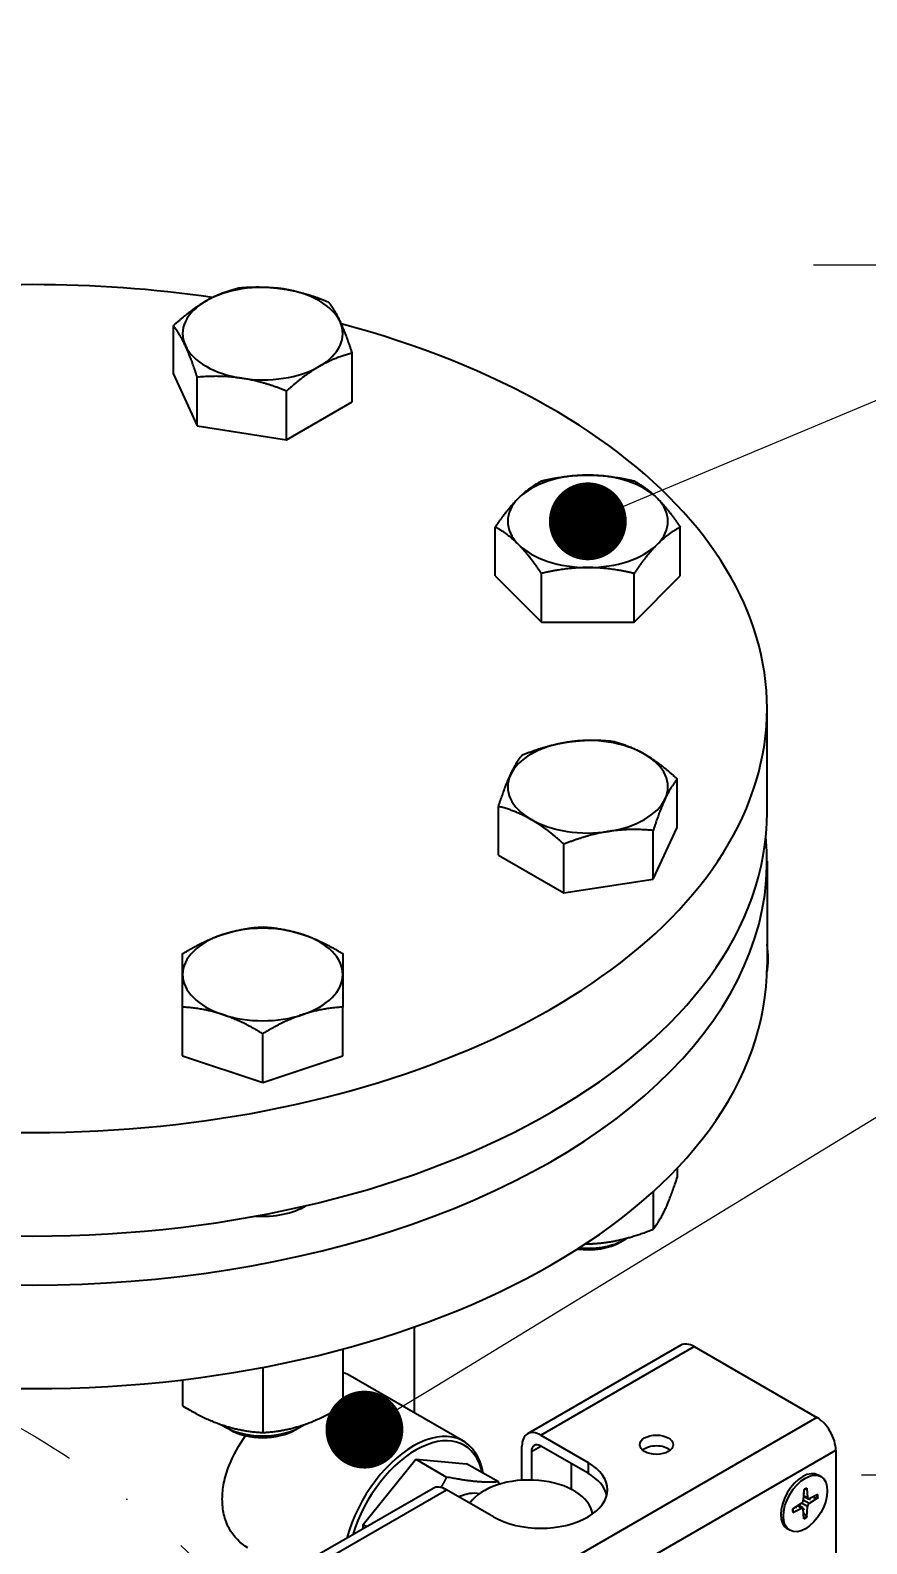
# Model space of a CAD drawing. Header units: millimetres. Extents: x -46397 to 283259, y -8690 to 23983.
# Drawn here: x 217970.3 to 218120.7, y 117.3 to 389.4 of the extents above; entities that cross this region are included whole.
import ezdxf
from ezdxf import colors
from ezdxf.entities.mleader import LeaderData, LeaderLine
from ezdxf.math import Vec2, Vec3

# ---------------------------------------------------------------- set-up
doc = ezdxf.new("R2010")
doc.units = ezdxf.units.MM
doc.linetypes.add('DASHDOT', pattern=[25.4, 12.7, -6.35, 0, -6.35])
doc.layers.add('Long_AM_Box', color=5, linetype='DASHDOT', lineweight=9)
doc.layers.add('Long_AM_Visible', color=30, linetype='Continuous', lineweight=25)
doc.styles.add('Long_Text', font='isocp.shx', dxfattribs={"width": 0.7})

# ---------------------------------------------------------------- blocks, each defined once
blk = doc.blocks.new('sfsdfds')
at = {"layer": 'Long_AM_Visible'}
for p, q in [((-50.84656212682603, 119.8375409112487), (-50.84656212682603, 124.2114206158003)), ((-34.785276643408, 117.3529776432842), (-34.785276643408, 121.7268573478286)), ((-50.84656212682603, 119.8375409112487), (-48.69460854568752, 115.2011965078855)), ((-48.69460854568752, 115.2011965078855), (-48.69460854568752, 119.5751624360564)), ((-40.66422447777586, 113.9587655285723), (-40.66422447777586, 118.3326452331239)), ((-40.66422447777586, 113.9587655285723), (-34.785276643408, 117.3529776432842)), ((-48.69460854568752, 115.2011965078855), (-40.66422447777586, 113.9587655285723)), ((-21.90505191712873, 101.7224347156662), (-21.90505191712873, 106.0964006438298)), ((-5.277608037169557, 101.7224347156589), (-5.277608037169557, 106.0964006438298)), ((-21.90505191712873, 101.7224347156662), (-17.74837385705905, 97.56551277749531)), ((-17.74837385705905, 97.56551277749531), (-17.74837385705905, 101.9393924820397)), ((-9.434286097297445, 97.56551277749531), (-9.434286097297445, 101.9393924820397)), ((-9.434286097297445, 97.56551277749531), (-5.277608037169557, 101.7224347156589)), ((-17.74837385705905, 97.56551277749531), (-9.434286097297445, 97.56551277749531)), ((2.519175267138053, 80.48348502780573), (2.519175267138053, 89.79154605038639)), ((-5.560687235498335, 79.10293901908153), (-5.560687235498335, 83.47681872362591)), ((-21.62197271891637, 76.61837575110985), (-21.62197271891637, 80.99225545565423)), ((-7.712640816578642, 74.46659461571835), (-5.560687235498335, 79.10293901908153)), ((-15.7430248845485, 73.22416363640514), (-15.7430248845485, 77.59804334095679)), ((-7.712640816578642, 74.46659461571835), (-7.712640816578642, 78.8405605438893)), ((-21.62197271891637, 76.61837575110985), (-15.7430248845485, 73.22416363640514)), ((2.519175267138053, 76.07440349079843), (2.519175267138053, 66.76634246822505)), ((-15.7430248845485, 73.22416363640514), (-7.712640816578642, 74.46659461571835)), ((-50.01591938507045, 58.5877624204004), (-50.01591938507045, 62.96164212495205)), ((-35.61591938516358, 58.5877624204004), (-35.61591938516358, 62.96164212495205)), ((-42.81591938511701, 56.18790322350105), (-42.81591938511701, 60.561869151672)), ((-50.01591938507045, 58.5877624204004), (-42.81591938511701, 56.18790322350105)), ((-42.81591938511701, 56.18790322350105), (-35.61591938516358, 58.5877624204004)), ((-5.560773461300414, 48.49735544368741), (-5.560773461300414, 47.62662774293858)), ((-7.712554594560061, 46.38743142614112), (-7.712554594560061, 42.99018377675384)), ((-10.62148149625864, 41.85315816618095), (-10.19721742754336, 42.09810714046762)), ((-29.19082473276649, 34.20769845468749), (-29.19082473276649, 26.4977358240576)), ((-35.61591938516358, 32.22387078497559), (-35.61591938516358, 27.11147176484519)), ((-5.22870078420965, 32.56051187744742), (-19.01728301733965, 24.5996702133998)), ((-17.81728301738622, 24.48080103854591), (-4.028700784198008, 32.44164270259353)), ((-4.028700784198008, 32.44164270259353), (7.002165002340917, 26.07296937135834)), ((-42.81591938511701, 30.57720189185056), (-42.81591938511701, 24.71147176485101)), ((-24.77241287258221, 23.94676454714499), (-35.15537510428112, 29.94137058663182)), ((-50.01591938507045, 29.4626504079788), (-50.01591938507045, 27.11147176484519)), ((7.002165002340917, 26.07296937135834), (-29.06028083822457, 5.252306557697011)), ((-45.78576786612393, 24.98033360458794), (-46.21003193472279, 25.22528257886006)), ((-39.84607090411009, 24.98033360458794), (-39.42180683539482, 25.22528257886006)), ((-27.36322456336347, 2.312918866358814), (8.699221277202014, 23.13358168001287)), ((-19.51433929224731, 20.42892139311152), (-19.51433929224731, 23.5010051414356)), ((-18.66581115481677, 23.01110719288408), (-17.81728301738622, 23.5010051414356)), ((-17.81728301738622, 24.48080103854591), (-13.57464233023347, 22.0313112957665)), ((-13.57464233023347, 21.05151539865619), (-17.81728301738622, 23.5010051414356)), ((8.699221277202014, 23.13358168001287), (8.699221277202014, 13.14094367202779)), ((-33.77491530176485, 16.45115559165424), (-29.06028083822457, 22.31624071070109)), ((-29.06028083822457, 22.31624071070109), (-26.28538169682724, 20.71415194443398)), ((-29.06028083822457, 22.31624071070109), (-24.51121065148618, 21.90993414974946)), ((-21.628586293431, 20.28758946743619), (-24.51121065148618, 21.90993414974946)), ((-18.66581115481677, 23.01110719288408), (-18.66581115481677, 20.44727832193894)), ((-15.08971808973001, 21.92624479625374), (-15.08971808973001, 19.62114985252265)), ((-13.57464233023347, 22.0313112957665), (-13.57464233023347, 21.05151539865619)), ((7.357718033948913, 20.76104010943527), (7.124372796155512, 20.89576204529294)), ((-27.50256439152872, 19.70069072784099), (-41.29114662471693, 11.73984906380065)), ((-40.09114662470529, 11.6209798889322), (-26.30256439157529, 19.58182155298709)), ((-22.05992370442254, 17.13233181020041), (-26.30256439157529, 19.58182155298709)), ((5.824908311537001, 19.5693433748238), (5.77548323496012, 18.62660287730978)), ((6.10052775638178, 19.72847233552602), (6.149952833075076, 18.84280300060345)), ((7.092083249415737, 19.15599750473484), (6.300358567677904, 18.7559662092026)), ((4.833352818503045, 17.85191888243571), (5.62507750018267, 18.36609250312176)), ((4.833352818503045, 17.53366096101672), (5.62507750018267, 17.93369225654897)), ((5.62507750018267, 17.93369225654897), (5.278653026442043, 18.14111236784083)), ((5.73011217545718, 17.93870444246568), (5.335414452420082, 18.17797521751345)), ((6.149952833075076, 18.06305558844178), (5.617024629900698, 18.36086268827785)), ((5.824908311537001, 16.96118613022554), (5.77548323496012, 17.84685546514811)), ((6.300358567677904, 18.3235659626298), (5.775985952233896, 18.63619177501823)), ((6.198129490308929, 18.74933421058813), (5.79356605920475, 18.9715170780546)), ((6.149952833075076, 18.84280300060345), (5.797109510516748, 19.03910533977614)), ((6.10052775638178, 17.12031509092776), (6.149952833075076, 18.06305558844178)), ((7.092083249415737, 18.83773958331585), (6.300358567677904, 18.3235659626298)), ((-33.77491530176485, 16.45115559165424), (-33.45291982515482, 16.26525141652382)), ((-33.77491530176485, 16.07934724139341), (-33.77491530176485, 16.45115559165424)), ((4.567718033969868, 15.92861835631629), (4.334372796176467, 16.06334029217396))]:
    blk.add_line(p, q, dxfattribs=at)
for centre, major_axis, ratio, start_param, end_param in [((-63.48082473286195, 89.79154605038639), (-65.99999999999997, -1.332267629550188e-14), 0.5773502691896258, 4.465336155866343, 4.959185748183844), ((-42.81591938511701, 123.4942387628253), (-7.199999999999999, -1.873501354054952e-15), 0.5773502691896261, 4.450564188242041, 5.497787143781979), ((-42.81591938511701, 123.4942387628253), (7.199999999999999, 1.457167719820518e-15), 0.5773502691896258, 0.261824792142356, 1.308971534652276), ((-42.81591938511701, 123.4942387628253), (-7.200000000000004, -4.163336342344338e-16), 0.5773502691896256, 5.497787143781979, 6.545010099321936), ((-63.48082473286195, 89.79154605038639), (-66.00000000000004, -1.998401444325282e-14), 0.5773502691896258, 5.148254917357802, 10.562331635862), ((-42.81591938511701, 123.4942387628253), (7.200000000000003, 8.326672684688674e-16), 0.5773502691896258, 5.497787143781979, 6.545010099321935), ((-42.81591938511701, 123.4942387628253), (-7.200000000000003, -1.873501354054952e-15), 0.5773502691896257, 0.2618247921423565, 1.308971534652276), ((-42.81591938511701, 123.4942387628253), (7.200000000000004, 4.163336342344338e-16), 0.5773502691896257, 4.450564188242041, 5.497787143781979), ((-13.59132997720735, 106.621414201225), (-7.200000000000001, 6.173609040649411e-13), 0.5773502691896258, 4.712388980384503, 5.759611935924681), ((-13.59132997720735, 106.621414201225), (-7.199999999999998, -4.304889777984045e-13), 0.577350269189626, 3.66516602484427, 4.712388980384359), ((-13.59132997720735, 106.621414201225), (-7.200000000000001, -1.040834085586084e-15), 0.5773502691896258, 5.759611935924452, 6.806758678434364), ((-13.59132997720735, 106.621414201225), (7.199999999999999, 1.040834085586083e-15), 0.5773502691896258, 5.759611935924452, 6.806758678434365), ((-13.59132997720735, 106.621414201225), (7.200000000000003, 4.311134782497561e-13), 0.577350269189626, 3.66516602484427, 4.712388980384359), ((-13.59132997720735, 106.621414201225), (7.200000000000001, -6.160826428757997e-13), 0.5773502691896258, 4.712388980384503, 5.75961193592468), ((-13.59132997720735, 82.7596368706727), (-7.200000000000001, -4.309053114326389e-13), 0.5773502691896258, 3.926990816986859, 4.974213772526929), ((-13.59132997720735, 82.7596368706727), (-7.199999999999999, -4.163336342344338e-16), 0.5773502691896262, 4.974213772527039, 6.021360515036966), ((-13.59132997720735, 82.7596368706727), (7.199999999999999, 4.163336342344337e-16), 0.5773502691896258, 6.021360515036966, 7.068583470576902), ((-13.59132997720735, 82.7596368706727), (-7.200000000000004, 0), 0.5773502691896256, 6.021360515036966, 7.068583470576902), ((-13.59132997720735, 82.7596368706727), (7.199999999999999, 0), 0.5773502691896262, 4.974213772527039, 6.021360515036966), ((-63.48082473286195, 80.48348502780573), (-66.00000000000004, 1.144917494144693e-14), 0.5773502691896258, 1.457167719820517e-15, 3.141592653589794), ((-13.59132997720735, 82.7596368706727), (7.200000000000003, 4.3007264416417e-13), 0.577350269189626, 3.926990816986859, 4.974213772526929), ((-63.48082473286195, 76.07440349079843), (66.00000000000003, 1.082467449009528e-14), 0.577350269189626, 3.083706139661359, 6.341071821108013), ((-42.81591938511701, 65.88681230906514), (-7.200000000000004, -1.873501354054952e-15), 0.5773502691896257, 5.235962351639505, 6.283185307179432), ((-42.81591938511701, 65.88681230906514), (-7.200000000000001, -4.31946145518225e-13), 0.5773502691896258, 4.188815609129463, 5.235962351639376), ((-42.81591938511701, 65.88681230906514), (7.200000000000001, -6.161618631983461e-13), 0.577350269189626, 5.99164633654012e-13, 1.047222955540255), ((-3.235326975700445, 70.68552605666628), (4.139999999999114, -7.170690343335705), 0.5773502691895408, 0.5896132973652026, 0.9708028520976297), ((-63.48082473286195, 66.76634246822505), (66.00000000000003, 9.159339953157543e-15), 0.5773502691896258, 3.141592653589793, 6.283185307179586), ((-42.81591938511701, 65.88681230906514), (-7.200000000000001, 6.14883602009205e-13), 0.577350269189626, 5.982421281019552e-13, 1.047222955540255), ((-42.81591938511701, 65.88681230906514), (7.199999999999998, 2.081668171172169e-16), 0.5773502691896258, 5.235962351639506, 6.283185307179433), ((-42.81591938511701, 65.88681230906514), (7.199999999999999, 4.315298118839905e-13), 0.5773502691896258, 4.188815609129463, 5.235962351639376), ((-42.81591938511701, 47.27069026391109), (5.400000000000071, 3.642919299551295e-16), 0.577350269189626, 4.593858821802777, 5.520658992452033), ((-13.59132997720735, 44.05769893468823), (-4.800000000000004, 2.997602166487924e-13), 0.5773502691896292, 1.411706932189219, 2.412317327346313), ((-13.59132997720735, 43.56780098612944), (4.200000000000004, 4.163336342344338e-16), 0.577350269189626, 4.486078103860408, 5.497787143782113), ((-4.028700784198008, 30.48205090836564), (-1.199999999999743, 2.078460969082793), 0.5773502691895397, 5.497787143782205, 6.283185307179606), ((7.002165002340917, 24.11337757713045), (-1.199999999999865, 2.078460969082717), 0.5773502691895399, 3.926990816987017, 5.497787143782031), ((-42.81591938511701, 27.18487437309523), (-4.800000000000004, 2.851885394505871e-13), 0.5773502691896258, 0.6900023075901833, 2.451590346000209), ((-42.81591938511701, 26.69497642452916), (4.200000000000003, 2.500083473577775e-13), 0.5773502691896258, 3.926990816986997, 5.49778714378187), ((-29.27241287258221, 16.15253591309011), (4.500000000000727, 7.79422863405932), 0.5773502691897188, 5.674886885790766, 8.288429556027358), ((-29.06028083822457, 16.03006142595405), (4.350000000000707, 7.53442101292401), 0.5773502691897188, 5.72616050280485, 8.238609324377716), ((-17.81728301738622, 22.52120924432529), (-1.199999999999743, 2.078460969082791), 0.5773502691895398, 5.497787143782205, 7.068583470577153), ((-17.81728301738622, 22.52120924432529), (-0.5999999999998741, 1.039230484541401), 0.5773502691895399, 5.497787143782205, 7.06858347057709), ((-7.422813333920203, 22.64368373146863), (-1.499999999999991, -5.719383300295533e-14), 0.577350269189636, 3.742856870268273, 5.68192109049987), ((-17.81728301738622, 19.58182155297982), (5.999999999999975, -1.309369279667299e-13), 0.577350269189636, 3.926990816987136, 7.068583470576929), ((-18.87667039688677, 17.14996813634934), (-5.714999999999796, -1.040834085586084e-14), 0.5773502691896333, 3.213262734845375, 5.906728058311735), ((-17.81728301738622, 18.60202565586951), (5.999999999999982, -1.311450947838466e-13), 0.5773502691896361, 0.1418970546041622, 0.7853981633973425), ((5.729372796195094, 18.47955116873345), (-1.395000000000311, -2.416210876558431), 0.5773502691896986, 3.141592653589817, 6.283185307179609), ((-26.30256439157529, 17.62222975876648), (-1.199999999999743, 2.078460969082793), 0.5773502691895397, 5.497787143782205, 6.283185307179606), ((-25.61186248774175, 14.03911616301048), (2.857500000000589, 4.949335182627597), 0.5773502691897042, 0.1886501654128008, 0.6769486072146184), ((5.729372796195094, 18.47955116873345), (0.449999999999686, 0.779422863405192), 0.5773502691897014, 0.5217027464090656, 0.6609081287241212), ((5.962718033988494, 18.34482923287578), (-0.804505223558162, -1.393443922157066), 0.5773502691896986, 3.805567049521047, 4.048414584452695), ((5.93170352926245, 18.3627354655182), (-0.7690658228388955, -1.332061079521146), 0.5773502691896986, 2.226705904550766, 2.459073364961487), ((5.962718033988494, 18.34482923287578), (0.8045052235582519, 1.393443922157029), 0.5773502691896985, 5.376363376316467, 5.619210911247886), ((5.962718033988494, 18.34482923287578), (-0.804505223558241, -1.39344392215701), 0.5773502691896987, 5.376363376316467, 5.619210911247886), ((5.729372796195094, 18.47955116873345), (0.4499999999999871, 0.7794228634056057), 0.5773502691897014, 2.480684524866296, 2.619889907182209), ((5.615062925440725, 18.54554800339974), (0.1136551085840863, 0.1968564226073628), 0.5773502691896982, 3.989337011239617, 5.435440949529189), ((5.615062925440725, 17.74267292128934), (0.1136551085840981, 0.1968564226073559), 0.5773502691896986, 5.560133338035127, 7.006237276323342), ((5.729372796195094, 18.47955116873345), (-0.4499999999999733, -0.7794228634056894), 0.5773502691897014, 0.864158015791201, 1.049093580385973), ((6.310373142536264, 18.94698554446222), (-0.1136551085840981, -0.1968564226073559), 0.5773502691896986, 5.560133338035127, 7.006237276323342), ((6.310373142536264, 18.14411046235182), (-0.1136551085840863, -0.1968564226073628), 0.5773502691896982, 3.989337011239617, 5.435440949529189), ((5.729372796195094, 18.47955116873345), (-0.4500000000002792, -0.7794228634061121), 0.5773502691897016, 2.092499073203715, 2.277434637798526), ((5.93170352926245, 18.3627354655182), (-0.7690658228388038, -1.332061079521169), 0.5773502691896987, 0.6825192886285976, 0.9148867490394146), ((5.962718033988494, 18.34482923287578), (0.804505223558162, 1.393443922157066), 0.5773502691896986, 3.805567049521047, 4.048414584452695)]:
    blk.add_ellipse(centre, major_axis=major_axis, ratio=ratio, start_param=start_param, end_param=end_param, dxfattribs=at)
for centre, major_axis, ratio in [((-7.422813333920203, 23.62347962857893), (-1.499999999999992, 1.21881671422131e-13), 0.5773502691896358), ((5.962718033988494, 18.34482923287578), (1.395000000000472, 2.416210876558337), 0.5773502691896986)]:
    blk.add_ellipse(centre, major_axis=major_axis, ratio=ratio, dxfattribs=at)
for points, weights in [([(-47.90708820958389, 126.4336264541707), (-46.54287897859467, 127.2212530209799), (-44.96761429245817, 127.6056327305123)], [1, 1.038962230543948, 1.001938092954519]), ([(-44.96761429245817, 127.6056327305123), (-42.81577736203326, 127.7978083522248), (-40.95224558218615, 127.5094896871815)], [1.001938092954519, 1.038962230543956, 1]), ([(-40.95224558218615, 127.5094896871815), (-39.0888558239094, 127.2211929951882), (-36.9372302244301, 126.3632879748111)], [1, 1.038959145511486, 1.001943955626349]), ([(-50.84656212682603, 124.2114206158003), (-49.27129744074773, 125.6459998873761), (-47.90708820958389, 126.4336264541707)], [1.001938092954519, 1.038962230543948, 1]), ([(-36.9372302244301, 126.3632879748111), (-36.36064529715804, 125.6460599131533), (-35.86130077892449, 124.5702313345973)], [1.001943955626349, 1.038959145511484, 1]), ([(-49.77053799125133, 122.4182461910677), (-50.26992056780728, 123.4941567658097), (-50.84656212682603, 124.2114206158003)], [1, 1.038962230543941, 1.001938092954518]), ([(-35.86130077892449, 124.5702313345973), (-35.36191820231033, 123.4943207598553), (-34.785276643408, 121.7268573478286)], [1, 1.038962230543944, 1.001938092954519]), ([(-48.69460854568752, 119.5751624360564), (-49.27119347301777, 121.3424176125118), (-49.77053799125133, 122.4182461910677)], [1.00194395562635, 1.038959145511505, 1]), ([(-34.785276643408, 121.7268573478286), (-36.3605413294863, 121.342477638289), (-37.72475056053372, 120.5548510715016)], [1.001938092954519, 1.038962230543948, 1]), ([(-37.72475056053372, 120.5548510715016), (-39.08895979158115, 119.7672245046924), (-40.66422447777586, 118.3326452331239)], [1, 1.038962230543948, 1.001938092954519]), ([(-44.67959318793146, 119.4789878384763), (-46.54298294620821, 119.7672845304769), (-48.69460854568752, 119.5751624360564)], [1, 1.03895914551149, 1.001943955626349]), ([(-40.66422447777586, 118.3326452331239), (-42.81606140808435, 119.1906691734475), (-44.67959318793146, 119.4789878384763)], [1.00193809295452, 1.038962230543966, 1]), ([(-19.82680433808127, 108.6997837140079), (-18.86220518586924, 109.6644394605464), (-17.74837385705905, 110.2532363583741)], [1, 1.038962230543941, 1.001938092954518]), ([(-17.74837385705905, 110.2532363583741), (-15.52061317366315, 110.7783361393886), (-13.59132997720735, 110.7783361393886)], [1.001938092954519, 1.038962230543948, 1]), ([(-13.59132997720735, 110.7783361393886), (-11.66204678063514, 110.7783361393886), (-9.434286097297445, 110.2532363583741)], [1, 1.038962230543948, 1.001938092954519]), ([(-9.434286097297445, 110.2532363583741), (-8.320454768487252, 109.6644394605464), (-7.355855616275221, 108.6997837140079)], [1.001938092954519, 1.038962230543956, 1]), ([(-21.90505191712873, 106.0964006438298), (-20.79132997716079, 107.7352014848002), (-19.82680433808127, 108.6997837140079)], [1.00194395562635, 1.038959145511505, 1]), ([(-7.355855616275221, 108.6997837140079), (-6.39132997719571, 107.7352014848002), (-5.277608037169557, 106.0964006438298)], [1, 1.038959145511486, 1.001943955626349]), ([(-19.82680433808127, 104.5430446884566), (-20.79132997716079, 105.5076269176498), (-21.90505191712873, 106.0964006438298)], [1, 1.03895914551149, 1.001943955626349]), ([(-5.277608037169557, 106.0964006438298), (-6.39132997719571, 105.5076269176498), (-7.355855616275221, 104.5430446884566)], [1.001943955626349, 1.038959145511484, 1]), ([(-17.74837385705905, 101.9393924820397), (-18.86220518586924, 103.5783889419108), (-19.82680433808127, 104.5430446884566)], [1.00193809295452, 1.038962230543966, 1]), ([(-7.355855616275221, 104.5430446884566), (-8.320454768487252, 103.5783889419035), (-9.434286097297445, 101.9393924820397)], [1, 1.038962230543944, 1.001938092954519]), ([(-13.59132997720735, 102.4644922630614), (-15.52061317366315, 102.4644922630614), (-17.74837385705905, 101.9393924820397)], [1, 1.038962230543948, 1.001938092954519]), ([(-9.434286097297445, 101.9393924820397), (-11.66204678063514, 102.4644922630614), (-13.59132997720735, 102.4644922630614)], [1.001938092954519, 1.038962230543948, 1]), ([(-19.47001913789427, 85.6286860826367), (-17.31839353835676, 86.48659110302106), (-15.45500378008001, 86.77488779502164)], [1.00194395562635, 1.038959145511505, 1]), ([(-15.45500378008001, 86.77488779502164), (-13.5914720002329, 87.06320646005042), (-11.43963506980799, 86.87103083834518)], [1, 1.038962230543941, 1.001938092954518]), ([(-11.43963506980799, 86.87103083834518), (-9.864370383729693, 86.48665112880553), (-8.500161152682267, 85.69902456199634)], [1.001938092954519, 1.038962230543948, 1]), ([(-20.54594858328346, 83.83562944243022), (-20.04660406516632, 84.91145802098617), (-19.47001913789427, 85.6286860826367)], [1, 1.03895914551149, 1.001943955626349]), ([(-8.500161152682267, 85.69902456199634), (-7.135951921518426, 84.91139799520897), (-5.560687235498335, 83.47681872362591)], [1, 1.038962230543948, 1.001938092954519]), ([(-21.62197271891637, 80.99225545565423), (-21.04533115995582, 82.7597188676882), (-20.54594858328346, 83.83562944243022)], [1.00193809295452, 1.038962230543966, 1]), ([(-5.560687235498335, 83.47681872362591), (-6.137328794517089, 82.75955487364263), (-6.636711371073034, 81.68364429890062)], [1.001938092954519, 1.038962230543956, 1]), ([(-6.636711371073034, 81.68364429890062), (-7.136055889248382, 80.60781572034466), (-7.712640816578642, 78.8405605438893)], [1, 1.038959145511486, 1.001943955626349]), ([(-18.68249880179064, 79.82024917932722), (-20.04670803277986, 80.60787574612186), (-21.62197271891637, 80.99225545565423)], [1, 1.038962230543948, 1.001938092954519]), ([(-15.7430248845485, 77.59804334095679), (-17.3182895706268, 79.03262261251803), (-18.68249880179064, 79.82024917932722)], [1.001938092954519, 1.038962230543948, 1]), ([(-7.712640816578642, 78.8405605438893), (-9.864266415999737, 79.03268263830978), (-11.72765617439291, 78.74438594631647)], [1.001943955626349, 1.038959145511484, 1]), ([(-11.72765617439291, 78.74438594631647), (-13.59118795424001, 78.45606728127314), (-15.7430248845485, 77.59804334095679)], [1, 1.038962230543944, 1.001938092954519]), ([(-50.01591938507045, 67.7617829311348), (-48.08659374300623, 68.92995352968137), (-46.41576097806683, 69.4868651098368)], [1.00193809295452, 1.038962230543966, 1]), ([(-46.41576097806683, 69.4868651098368), (-44.74505554907955, 70.04373424722871), (-42.81591938511701, 70.16172835166799)], [1, 1.03895914551149, 1.001943955626349]), ([(-42.81591938511701, 70.16172835166799), (-40.88678322115447, 70.04373424722871), (-39.21607779205078, 69.4868651098368)], [1.00194395562635, 1.038959145511505, 1]), ([(-39.21607779205078, 69.4868651098368), (-37.54524502722779, 68.92995352968137), (-35.61591938516358, 67.7617829311348)], [1, 1.038962230543941, 1.001938092954518]), ([(-50.01591938507045, 65.88681230906514), (-50.01591938507045, 67.0006844819145), (-50.01591938507045, 67.7617829311348)], [1, 1.038962230543948, 1.001938092954519]), ([(-35.61591938516358, 67.7617829311348), (-35.61591938516358, 67.00068448190723), (-35.61591938516358, 65.88681230906514)], [1.001938092954519, 1.038962230543948, 1]), ([(-50.01591938507045, 62.96164212495205), (-50.01591938507045, 64.77294013621577), (-50.01591938507045, 65.88681230906514)], [1.001938092954519, 1.038962230543948, 1]), ([(-35.61591938516358, 65.88681230906514), (-35.61591938516358, 64.77294013621577), (-35.61591938516358, 62.96164212495205)], [1, 1.038962230543948, 1.001938092954519]), ([(-46.41576097806683, 62.28675950829347), (-48.08659374300623, 62.84367108844889), (-50.01591938507045, 62.96164212495205)], [1, 1.038962230543944, 1.001938092954519]), ([(-35.61591938516358, 62.96164212495205), (-37.54524502722779, 62.84367108844889), (-39.21607779205078, 62.28675950829347)], [1.001938092954519, 1.038962230543956, 1]), ([(-42.81591938511701, 60.561869151672), (-44.74505554907955, 61.72989037090156), (-46.41576097806683, 62.28675950829347)], [1.001943955626349, 1.038959145511484, 1]), ([(-39.21607779205078, 62.28675950829347), (-40.88678322115447, 61.72989037090156), (-42.81591938511701, 60.561869151672)], [1, 1.038959145511486, 1.001943955626349]), ([(-7.712554594560061, 42.99018377675384), (-6.63666402787203, 44.32860986272863), (-5.560773461300414, 47.62662774293858)], [1, 1.154700538379256, 1]), ([(-13.81583306961693, 41.6706017731849), (-10.91769715998089, 41.7122374284736), (-7.712554594560061, 42.99018377675384)], [1.054108855669246, 1.119749910604957, 1]), ([(-50.01591938507045, 27.11147176484519), (-46.41591938509373, 24.93167586773052), (-42.81591938511701, 24.71147176485101)], [1, 1.15470053837925, 1]), ([(-42.81591938511701, 24.71147176485101), (-39.21591938508209, 24.93167586773052), (-35.61591938516358, 27.11147176484519)], [1, 1.154700538379256, 1]), ([(-26.28538169682724, 20.71415194443398), (-26.53658536364673, 20.22619495780964), (-26.79333489603596, 19.78143846538296)], [1.655949878398085, 1.689316672521447, 1.713991462067091]), ([(-21.62858629347465, 20.28758946743801), (-23.31311147188535, 20.13386512767648), (-26.2853816968418, 20.71415194443398)], [1.663381516866344, 1.908354876521876, 1.655949878398083]), ([(-21.62858629343827, 20.28758946743619), (-21.60582937352592, 20.17035368346842), (-21.58455380921077, 20.05562884293704)], [1.65878225226123, 1.666306828991141, 1.673403603432292]), ([(6.70565911300946, 18.87775905941089), (6.850354163034353, 18.85191979784577), (7.010221330041531, 18.82325005727762)], [1.015664002966461, 1.010211363558652, 1.002317376569396]), ([(6.072145094338339, 17.19845435577736), (5.967382787202951, 17.32256851324928), (5.872657805273775, 17.43495847164013)], [1.002317376569408, 1.010211363558708, 1.015664002966547])]:
    blk.add_rational_spline(points, weights, degree=2, dxfattribs=at)
blk.add_open_spline([(-35.6167782676057, 30.13390741035255), (-35.45011459558737, 30.08703574941319), (-35.29592043411685, 30.02251447062008), (-35.15537510428112, 29.94137058663182)], degree=3, dxfattribs=at)
for points, knots in [([(-46.44816100684693, 18.72048949363671), (-46.44816100684693, 19.18422411093343), (-46.39890961680794, 19.67922862088017), (-46.19374151690863, 20.69889939576387), (-46.0379036818631, 21.22357472890144), (-45.47230305318953, 22.67793325457023), (-44.95369879278587, 23.60508103336906), (-44.37144137121504, 24.44249553482223)], [0, 0, 0, 0, 0.2839782971061341, 0.2839782971061341, 0.5679565942122683, 0.5679565942122683, 1.074084656647231, 1.074084656647231, 1.074084656647231, 1.074084656647231]), ([(5.82354671653593, 19.54337213005056), (5.836965536524076, 19.55288745074358), (5.850397606438491, 19.56211961035297), (5.882273233204614, 19.58333828723698), (5.900718773773406, 19.59506885656447), (5.937560698133893, 19.6174108911946), (5.955957073543686, 19.62802234537958), (5.992642577679362, 19.64810182472866), (6.010931695229374, 19.65756983797473), (6.047344397346023, 19.67534268941381), (6.065467966662254, 19.6836475153832), (6.08347972354386, 19.69136335246731)], [1.457186755186444, 1.457186755186444, 1.457186755186444, 1.457186755186444, 1.494457066074795, 1.494457066074795, 1.545618180784286, 1.545618180784286, 1.596779295493777, 1.596779295493777, 1.647940410203268, 1.647940410203268, 1.699101524912759, 1.699101524912759, 1.699101524912759, 1.699101524912759]), ([(6.10052775638178, 19.72847233552602), (6.100968224636745, 19.7205793947287), (6.099822811491322, 19.71221140612761), (6.095196145761292, 19.70070510506775), (6.090921752562281, 19.69550043478375), (6.085362154466566, 19.6922429795668), (6.084439820551779, 19.69179155738675), (6.083463367482182, 19.69139122236083)], [0.0197300495930948, 0.0197300495930948, 0.0197300495930948, 0.0197300495930948, 0.02472891027697922, 0.02472891027697922, 0.02967923350302293, 0.02967923350302293, 0.03057644031495155, 0.03057644031495155, 0.03057644031495155, 0.03057644031495155]), ([(-44.15537510428112, 14.35291331852204), (-44.82466121914331, 14.73932583705755), (-45.4280428646598, 15.34628983095172), (-46.0379036818631, 16.49179768702015), (-46.19374151690863, 16.91161696098425), (-46.39890961680794, 17.79408836409129), (-46.44816100684693, 18.25675487634726), (-46.44816100684693, 18.72048949363671)], [7.950615669658372, 7.950615669658372, 7.950615669658384, 7.950615669658384, 8.518572263870642, 8.518572263870642, 8.802550560976776, 8.802550560976776, 9.086528858082909, 9.086528858082909, 9.086528858082909, 9.086528858082909]), ([(4.856966124090832, 17.56697948212968), (4.854642356629483, 17.58643603968085), (4.852772762242239, 17.60628392414947), (4.849958151986357, 17.64670467488031), (4.849013133265544, 17.66727752193401), (4.848059720301535, 17.70908784016501), (4.848051321518142, 17.73032529563352), (4.848979128990322, 17.77340235530573), (4.849915329657961, 17.79524194670375), (4.85235342947999, 17.83345638777246), (4.853632679267321, 17.84970498131588), (4.85516377876047, 17.86608368069574)], [6.154880109061726, 6.154880109061726, 6.154880109061726, 6.154880109061726, 6.20604122377122, 6.20604122377122, 6.257202338480714, 6.257202338480714, 6.308363453190208, 6.308363453190208, 6.359524567899702, 6.359524567899702, 6.396794878788031, 6.396794878788031, 6.396794878788031, 6.396794878788031]), ([(7.092083249415737, 18.83773958331585), (7.085027527995408, 18.83315735178621), (7.075082219729666, 18.82873803451366), (7.056741818378214, 18.82349161231832), (7.045110759034287, 18.82171206120256), (7.027283751871437, 18.82121032488067), (7.018206710519735, 18.82189083396224), (7.010221330041531, 18.82325005727762)], [0.01973004959309476, 0.01973004959309476, 0.01973004959309476, 0.01973004959309476, 0.02472891027697923, 0.02472891027697923, 0.02967923350302289, 0.02967923350302289, 0.03364702484931117, 0.03364702484931117, 0.03364702484931117, 0.03364702484931117]), ([(4.856933810049668, 17.56697971193353), (4.857075336331036, 17.56593391124625), (4.857145560265053, 17.56490943550307), (4.857104320253711, 17.55846595474577), (4.854734140157234, 17.55216188653867), (4.847082724038046, 17.54240192590805), (4.840408539923374, 17.53722597473825), (4.833352818503045, 17.53366096101672)], [0.04829030228337845, 0.04829030228337845, 0.04829030228337845, 0.04829030228337845, 0.04918750909530515, 0.04918750909530515, 0.05413783232134885, 0.05413783232134885, 0.05913669300523332, 0.05913669300523332, 0.05913669300523332, 0.05913669300523332]), ([(6.072145094338339, 17.19845435577736), (6.077314906462561, 17.1922184250725), (6.08244276541518, 17.18469773115066), (6.090921752562281, 17.16900822188472), (6.095196145761292, 17.1580456534939), (6.099822811491322, 17.13953918889456), (6.100968224636745, 17.12871664064005), (6.10052775638178, 17.12031509092776)], [0.04521971774901684, 0.04521971774901684, 0.04521971774901684, 0.04521971774901684, 0.04918750909530509, 0.04918750909530509, 0.0541378323213488, 0.0541378323213488, 0.05913669300523327, 0.05913669300523327, 0.05913669300523327, 0.05913669300523327])]:
    blk.add_open_spline(points, degree=3, knots=knots, dxfattribs=at)
blk = doc.blocks.new('_Dot')
at = {"color": 0, "linetype": 'ByBlock', "lineweight": -2}
blk.add_line((-0.5, 0), (-1, 0), dxfattribs=at)
at = {"color": 0, "linetype": 'ByBlock', "const_width": 0.5}
blk.add_lwpolyline([(-0.25, 0, 1), (0.25, 0, 1)], format="xyb", close=True, dxfattribs=at)

msp = doc.modelspace()

# ---------------------------------------------------------------- linework, layer by layer
at = {"layer": 'Long_AM_Box', "ltscale": 2}
msp.add_circle((217895.6696289128, 8.038872518431162), 149.0352956318748, dxfattribs=at)

# ---------------------------------------------------------------- block references
at = {"layer": 'Long_AM_Visible', "xscale": 2, "yscale": 2, "zscale": 2}
msp.add_blockref('sfsdfds', (218097.7579924554, 87.84246096854622), dxfattribs=at)

# ---------------------------------------------------------------- leaders
at = {"layer": 'Long_AM_Visible'}
ml = msp.add_multileader_mtext('Standard', dxfattribs=at)
ml.set_content('KT-20', color=2, style='Long_Text')
ml.set_leader_properties(color=3, lineweight=9)
ml.set_arrow_properties(name='DOT')
ml.build(insert=Vec2(0, 0))
ml.multileader.update_dxf_attribs({"text_left_attachment_type": 5, "text_right_attachment_type": 5, "dogleg_length": 22.17292483380399, "arrow_head_size": 14})
ctx = ml.context
ctx.base_point, ctx.char_height, ctx.arrow_head_size, ctx.landing_gap_size, ctx.plane_origin = Vec3(218202.3826034756, 347.1090212406634), 35, 14, 0, Vec3(218294.6032772862, 520.9309129198664)
ctx.left_attachment, ctx.right_attachment = 5, 5
notes = []
notes.append((ctx, [(0, (1, 1, 0), (218180.2096786418, 347.1090212406634), (1, 0), 22.17292483380399, [(0, [(218070.575332501, 301.0852893709962)], 0, [])])]))
ctx.mtext.insert, ctx.mtext.width, ctx.mtext.defined_height, ctx.mtext.flow_direction = Vec3(218202.3826034756, 389.2466359195605), 159.1430620669271, 71.4824813662708, 5
ml = msp.add_multileader_mtext('Standard', dxfattribs=at)
ml.set_content('KT-11', color=2, style='Long_Text')
ml.set_leader_properties(color=3, lineweight=9)
ml.set_arrow_properties(name='DOT')
ml.build(insert=Vec2(0, 0))
ml.multileader.update_dxf_attribs({"text_left_attachment_type": 5, "text_right_attachment_type": 5, "dogleg_length": 22.17292483380399, "arrow_head_size": 14})
ctx = ml.context
ctx.base_point, ctx.char_height, ctx.arrow_head_size, ctx.landing_gap_size, ctx.plane_origin = Vec3(218265.0742470034, 267.4545201856236), 35, 14, 0, Vec3(218248.0223999322, 351.7410140464781)
ctx.left_attachment, ctx.right_attachment = 5, 5
notes.append((ctx, [(1, (1, 1, 0), (218242.9013221696, 267.4545201856236), (1, 0), 22.17292483380399, [(0, [(218030.4099972504, 137.8024036216302)], 0, [])])]))
ctx.mtext.insert, ctx.mtext.width, ctx.mtext.defined_height, ctx.mtext.flow_direction = Vec3(218265.0742470034, 309.5977671160508), 159.1430620669271, 71.4824813662708, 5
ml = msp.add_multileader_mtext('Standard', dxfattribs=at)
ml.set_content('KT-12', color=2, style='Long_Text')
ml.set_leader_properties(color=3, lineweight=9)
ml.set_arrow_properties(name='DOT')
ml.build(insert=Vec2(0, 0))
ml.multileader.update_dxf_attribs({"text_left_attachment_type": 5, "text_right_attachment_type": 5, "dogleg_length": 22.17292483380399, "arrow_head_size": 14})
ctx = ml.context
ctx.base_point, ctx.char_height, ctx.arrow_head_size, ctx.landing_gap_size, ctx.plane_origin = Vec3(218211.0009837774, 129.6129055628408), 35, 14, 0, Vec3(218248.0223999322, 213.8993994236953)
ctx.left_attachment, ctx.right_attachment = 5, 5
notes.append((ctx, [(1, (1, 1, 0), (218188.8280589436, 129.6129055628408), (1, 0), 22.17292483380399, [(0, [(218119.7069416141, 85.7006877873282)], 0, [])])]))
ctx.mtext.insert, ctx.mtext.width, ctx.mtext.defined_height, ctx.mtext.flow_direction = Vec3(218211.0009837774, 171.756152493268), 159.1430620669271, 71.4824813662708, 5
for ctx, leaders in notes:
    for number, flags, end, landing, length, lines in leaders:
        leader = LeaderData()
        leader.index, (leader.has_last_leader_line, leader.has_dogleg_vector, leader.attachment_direction) = number, flags
        leader.last_leader_point, leader.dogleg_vector, leader.dogleg_length = Vec3(end), Vec3(landing), length
        for number, points, colour, breaks in lines:
            line = LeaderLine()
            line.index, line.vertices, line.color, line.breaks = number, Vec3.list(points), colors.encode_raw_color(colour), breaks
            leader.lines.append(line)
        ctx.leaders.append(leader)

doc.saveas('drawing.dxf')
